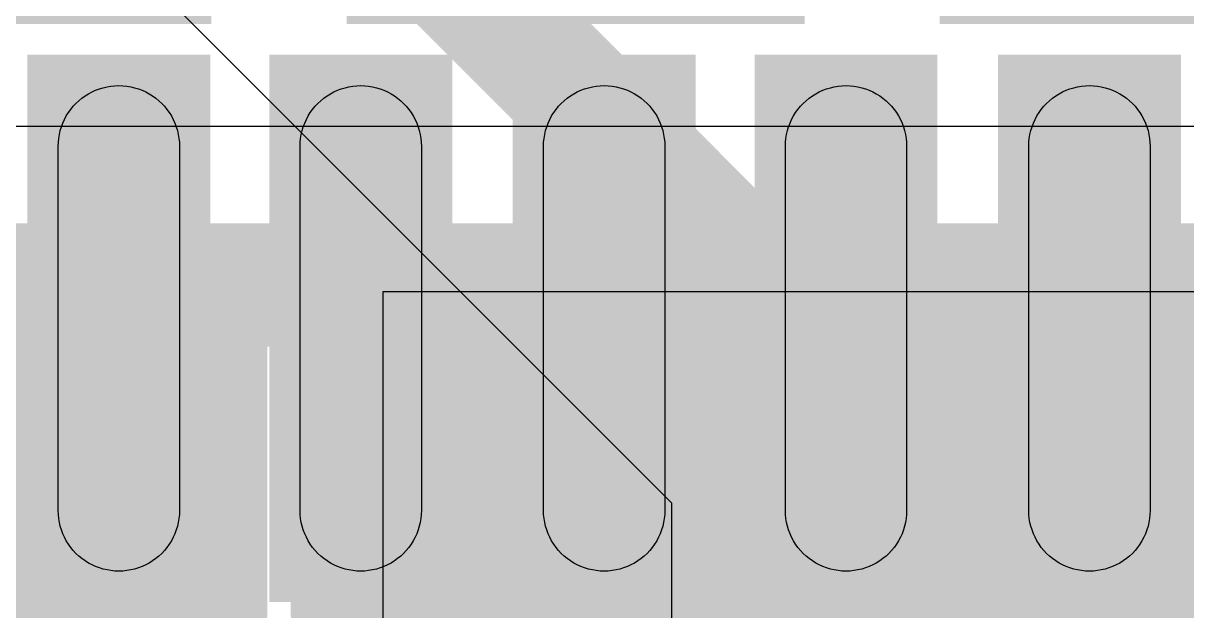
# Model space of a CAD drawing. Header units: inches. Extents: x 0 to 5271, y 0 to 5417.
# Drawn here: x 110.802 to 112.72, y 82.257 to 83.224 of the extents above; entities that cross this region are included whole.
import ezdxf

# ---------------------------------------------------------------- set-up
doc = ezdxf.new("R2010")
doc.units = ezdxf.units.IN
for name, color, linetype in [('Bottom Layer', 5, 'Continuous'), ('Bottom Paste', 16, 'Continuous'), ('Bottom Solder', 6, 'Continuous'), ('L2_GND1', 16, 'Continuous'), ('L6_SIG2', 130, 'Continuous'), ('Top Layer', 1, 'Continuous'), ('Top Overlay', 2, 'Continuous'), ('Top Paste', 8, 'Continuous'), ('Top Solder', 216, 'Continuous')]:
    doc.layers.add(name, color=color, linetype=linetype)

# ---------------------------------------------------------------- blocks, each defined once
blk = doc.blocks.new('C___0402_404')
at = {"layer": 'Top Layer'}
for points in [[(-0.6985, -0.3175), (-0.6985, 0.3175), (-0.2413, 0.3175), (-0.2413, -0.3175)], [(0.2413, -0.3175), (0.2413, 0.3175), (0.6985, 0.3175), (0.6985, -0.3175)]]:
    blk.add_hatch(color=1, dxfattribs=at).paths.add_polyline_path(points)
at = {"layer": 'Top Paste'}
for points in [[(-0.6985, -0.3175), (-0.6985, 0.3175), (-0.2413, 0.3175), (-0.2413, -0.3175)], [(0.2413, -0.3175), (0.2413, 0.3175), (0.6985, 0.3175), (0.6985, -0.3175)]]:
    blk.add_hatch(color=8, dxfattribs=at).paths.add_polyline_path(points)
at = {"layer": 'Top Solder'}
for points in [[(-0.7585, -0.3775), (-0.7585, 0.3775), (-0.1813, 0.3775), (-0.1813, -0.3775)], [(0.1813, -0.3775), (0.1813, 0.3775), (0.7585, 0.3775), (0.7585, -0.3775)]]:
    blk.add_hatch(color=216, dxfattribs=at).paths.add_polyline_path(points)
at = {"layer": 'Top Overlay'}
for points in [[(-0.2794, 0.4064, 0.127, 0.127, 0), (-0.7874, 0.4064, 0.127, 0.127, 0)], [(-0.7874, -0.4064, 0.127, 0.127, 0), (-0.7874, 0.4064, 0.127, 0.127, 0)], [(0.7874, 0.4064, 0.127, 0.127, 0), (0.2794, 0.4064, 0.127, 0.127, 0)], [(0.7874, -0.4064, 0.127, 0.127, 0), (0.7874, 0.4064, 0.127, 0.127, 0)], [(-0.2794, -0.4064, 0.127, 0.127, 0), (-0.7874, -0.4064, 0.127, 0.127, 0)], [(0.7874, -0.4064, 0.127, 0.127, 0), (0.2794, -0.4064, 0.127, 0.127, 0)]]:
    blk.add_lwpolyline(points, format="xyseb", dxfattribs=at)
for points in [[(-0.8192, 0.4064, 0.0635, 0.0635, 1), (-0.7557, 0.4064, 0.0635, 0.0635, 1)], [(-0.8192, 0.4064, 0.0635, 0.0635, 1), (-0.7557, 0.4064, 0.0635, 0.0635, 1)], [(-0.3112, 0.4064, 0.0635, 0.0635, 1), (-0.2477, 0.4064, 0.0635, 0.0635, 1)], [(0.2476, 0.4064, 0.0635, 0.0635, 1), (0.3111, 0.4064, 0.0635, 0.0635, 1)], [(0.7556, 0.4064, 0.0635, 0.0635, 1), (0.8191, 0.4064, 0.0635, 0.0635, 1)], [(0.7556, 0.4064, 0.0635, 0.0635, 1), (0.8191, 0.4064, 0.0635, 0.0635, 1)], [(-0.8192, -0.4064, 0.0635, 0.0635, 1), (-0.7557, -0.4064, 0.0635, 0.0635, 1)], [(-0.8192, -0.4064, 0.0635, 0.0635, 1), (-0.7557, -0.4064, 0.0635, 0.0635, 1)], [(-0.3112, -0.4064, 0.0635, 0.0635, 1), (-0.2477, -0.4064, 0.0635, 0.0635, 1)], [(0.2476, -0.4064, 0.0635, 0.0635, 1), (0.3111, -0.4064, 0.0635, 0.0635, 1)], [(0.7556, -0.4064, 0.0635, 0.0635, 1), (0.8191, -0.4064, 0.0635, 0.0635, 1)], [(0.7556, -0.4064, 0.0635, 0.0635, 1), (0.8191, -0.4064, 0.0635, 0.0635, 1)]]:
    blk.add_lwpolyline(points, format="xyseb", close=True, dxfattribs=at)
blk = doc.blocks.new('C___0402_405')
at = {"layer": 'Top Layer'}
for points in [[(-0.6985, -0.3175), (-0.6985, 0.3175), (-0.2413, 0.3175), (-0.2413, -0.3175)], [(0.2413, -0.3175), (0.2413, 0.3175), (0.6985, 0.3175), (0.6985, -0.3175)]]:
    blk.add_hatch(color=1, dxfattribs=at).paths.add_polyline_path(points)
at = {"layer": 'Top Paste'}
for points in [[(-0.6985, -0.3175), (-0.6985, 0.3175), (-0.2413, 0.3175), (-0.2413, -0.3175)], [(0.2413, -0.3175), (0.2413, 0.3175), (0.6985, 0.3175), (0.6985, -0.3175)]]:
    blk.add_hatch(color=8, dxfattribs=at).paths.add_polyline_path(points)
at = {"layer": 'Top Solder'}
for points in [[(-0.7585, -0.3775), (-0.7585, 0.3775), (-0.1813, 0.3775), (-0.1813, -0.3775)], [(0.1813, -0.3775), (0.1813, 0.3775), (0.7585, 0.3775), (0.7585, -0.3775)]]:
    blk.add_hatch(color=216, dxfattribs=at).paths.add_polyline_path(points)
at = {"layer": 'Top Overlay'}
for points in [[(-0.7874, -0.4064, 0.127, 0.127, 0), (-0.7874, 0.4064, 0.127, 0.127, 0)], [(-0.2794, 0.4064, 0.127, 0.127, 0), (-0.7874, 0.4064, 0.127, 0.127, 0)], [(0.7874, 0.4064, 0.127, 0.127, 0), (0.2794, 0.4064, 0.127, 0.127, 0)], [(0.7874, -0.4064, 0.127, 0.127, 0), (0.7874, 0.4064, 0.127, 0.127, 0)], [(-0.2794, -0.4064, 0.127, 0.127, 0), (-0.7874, -0.4064, 0.127, 0.127, 0)], [(0.7874, -0.4064, 0.127, 0.127, 0), (0.2794, -0.4064, 0.127, 0.127, 0)]]:
    blk.add_lwpolyline(points, format="xyseb", dxfattribs=at)
for points in [[(-0.8192, 0.4064, 0.0635, 0.0635, 1), (-0.7557, 0.4064, 0.0635, 0.0635, 1)], [(-0.8192, 0.4064, 0.0635, 0.0635, 1), (-0.7557, 0.4064, 0.0635, 0.0635, 1)], [(-0.3112, 0.4064, 0.0635, 0.0635, 1), (-0.2477, 0.4064, 0.0635, 0.0635, 1)], [(0.2476, 0.4064, 0.0635, 0.0635, 1), (0.3111, 0.4064, 0.0635, 0.0635, 1)], [(0.7556, 0.4064, 0.0635, 0.0635, 1), (0.8191, 0.4064, 0.0635, 0.0635, 1)], [(0.7556, 0.4064, 0.0635, 0.0635, 1), (0.8191, 0.4064, 0.0635, 0.0635, 1)], [(-0.8192, -0.4064, 0.0635, 0.0635, 1), (-0.7557, -0.4064, 0.0635, 0.0635, 1)], [(-0.8192, -0.4064, 0.0635, 0.0635, 1), (-0.7557, -0.4064, 0.0635, 0.0635, 1)], [(-0.3112, -0.4064, 0.0635, 0.0635, 1), (-0.2477, -0.4064, 0.0635, 0.0635, 1)], [(0.2476, -0.4064, 0.0635, 0.0635, 1), (0.3111, -0.4064, 0.0635, 0.0635, 1)], [(0.7556, -0.4064, 0.0635, 0.0635, 1), (0.8191, -0.4064, 0.0635, 0.0635, 1)], [(0.7556, -0.4064, 0.0635, 0.0635, 1), (0.8191, -0.4064, 0.0635, 0.0635, 1)]]:
    blk.add_lwpolyline(points, format="xyseb", close=True, dxfattribs=at)
blk = doc.blocks.new('WQFN_40_EP_5X5__B_417')
at = {"layer": 'Bottom Layer'}
for points in [[(2.0994, 0.9008), (2.0994, 1.1008), (2.8994, 1.1008), (2.8994, 0.9008)], [(2.0994, 0.4994), (2.0994, 0.6994), (2.8994, 0.6994), (2.8994, 0.4994)], [(2.0994, 0.1007), (2.0994, 0.3007), (2.8994, 0.3007), (2.8994, 0.1007)], [(2.0994, -0.3007), (2.0994, -0.1007), (2.8994, -0.1007), (2.8994, -0.3007)], [(2.0994, -0.6994), (2.0994, -0.4994), (2.8994, -0.4994), (2.8994, -0.6994)]]:
    blk.add_hatch(color=5, dxfattribs=at).paths.add_polyline_path(points)
at = {"layer": 'Bottom Solder'}
for points in [[(2.0486, 0.85), (2.0486, 1.1516), (2.9502, 1.1516), (2.9502, 0.85)], [(2.0486, 0.4486), (2.0486, 0.7502), (2.9502, 0.7502), (2.9502, 0.4486)], [(2.0486, 0.0499), (2.0486, 0.3515), (2.9502, 0.3515), (2.9502, 0.0499)], [(2.0486, -0.3515), (2.0486, -0.0499), (2.9502, -0.0499), (2.9502, -0.3515)], [(2.0486, -0.7502), (2.0486, -0.4486), (2.9502, -0.4486), (2.9502, -0.7502)]]:
    blk.add_hatch(color=6, dxfattribs=at).paths.add_polyline_path(points)
at = {"layer": 'Bottom Paste'}
for p, q in [((2.1611, 1.0931), (2.1672, 1.0955)), ((2.1672, 1.0955), (2.1735, 1.0974)), ((2.1735, 1.0974), (2.1799, 1.0988)), ((2.1799, 1.0988), (2.1863, 1.0999)), ((2.1863, 1.0999), (2.1928, 1.1006)), ((2.1928, 1.1006), (2.1994, 1.1008)), ((2.1994, 1.1008), (2.7994, 1.1008)), ((2.7994, 1.1008), (2.8059, 1.1006)), ((2.8059, 1.1006), (2.8124, 1.0999)), ((2.8124, 1.0999), (2.8189, 1.0988)), ((2.8189, 1.0988), (2.8252, 1.0974)), ((2.8252, 1.0974), (2.8315, 1.0955)), ((2.8315, 1.0955), (2.8376, 1.0931)), ((2.1286, 1.0715), (2.1334, 1.0759)), ((2.1334, 1.0759), (2.1385, 1.0801)), ((2.1385, 1.0801), (2.1438, 1.0839)), ((2.1438, 1.0839), (2.1494, 1.0874)), ((2.1494, 1.0874), (2.1551, 1.0904)), ((2.1551, 1.0904), (2.1611, 1.0931)), ((2.8376, 1.0931), (2.8436, 1.0904)), ((2.8436, 1.0904), (2.8494, 1.0874)), ((2.8494, 1.0874), (2.8549, 1.0839)), ((2.8549, 1.0839), (2.8602, 1.0801)), ((2.8602, 1.0801), (2.8653, 1.0759)), ((2.8653, 1.0759), (2.8701, 1.0715)), ((2.1127, 1.0507), (2.1162, 1.0563)), ((2.1162, 1.0563), (2.12, 1.0616)), ((2.12, 1.0616), (2.1242, 1.0667)), ((2.1242, 1.0667), (2.1286, 1.0715)), ((2.8701, 1.0715), (2.8745, 1.0667)), ((2.8745, 1.0667), (2.8787, 1.0616)), ((2.8787, 1.0616), (2.8825, 1.0563)), ((2.8825, 1.0563), (2.886, 1.0507)), ((2.1047, 1.0329), (2.107, 1.039)), ((2.107, 1.039), (2.1097, 1.045)), ((2.1097, 1.045), (2.1127, 1.0507)), ((2.886, 1.0507), (2.889, 1.045)), ((2.889, 1.045), (2.8917, 1.039)), ((2.8917, 1.039), (2.8941, 1.0329)), ((2.1002, 1.0138), (2.1013, 1.0203)), ((2.1013, 1.0203), (2.1028, 1.0266)), ((2.1028, 1.0266), (2.1047, 1.0329)), ((2.8941, 1.0329), (2.896, 1.0266)), ((2.896, 1.0266), (2.8974, 1.0203)), ((2.8974, 1.0203), (2.8985, 1.0138)), ((2.0994, 1.0008), (2.0996, 1.0073)), ((2.0996, 0.9942), (2.0994, 1.0008)), ((2.0996, 1.0073), (2.1002, 1.0138)), ((2.8985, 1.0138), (2.8985, 1.0138)), ((2.8985, 1.0138), (2.8992, 1.0073)), ((2.8992, 1.0073), (2.8994, 1.0008)), ((2.8994, 1.0008), (2.8992, 0.9942)), ((2.1002, 0.9877), (2.0996, 0.9942)), ((2.1013, 0.9813), (2.1002, 0.9877)), ((2.1028, 0.9749), (2.1013, 0.9813)), ((2.8974, 0.9813), (2.896, 0.9749)), ((2.8985, 0.9877), (2.8974, 0.9813)), ((2.8992, 0.9942), (2.8985, 0.9877)), ((2.1047, 0.9686), (2.1028, 0.9749)), ((2.107, 0.9625), (2.1047, 0.9686)), ((2.1097, 0.9565), (2.107, 0.9625)), ((2.8917, 0.9625), (2.889, 0.9565)), ((2.8941, 0.9686), (2.8917, 0.9625)), ((2.896, 0.9749), (2.8941, 0.9686)), ((2.1127, 0.9508), (2.1097, 0.9565)), ((2.1162, 0.9452), (2.1127, 0.9508)), ((2.12, 0.9399), (2.1162, 0.9452)), ((2.8825, 0.9452), (2.8787, 0.9399)), ((2.886, 0.9507), (2.8825, 0.9452)), ((2.889, 0.9565), (2.886, 0.9507)), ((2.1242, 0.9348), (2.12, 0.9399)), ((2.1286, 0.93), (2.1242, 0.9348)), ((2.1334, 0.9256), (2.1286, 0.93)), ((2.1385, 0.9214), (2.1334, 0.9256)), ((2.1438, 0.9176), (2.1385, 0.9214)), ((2.8602, 0.9214), (2.8549, 0.9176)), ((2.8653, 0.9256), (2.8602, 0.9214)), ((2.8701, 0.93), (2.8653, 0.9256)), ((2.8745, 0.9348), (2.8701, 0.93)), ((2.8787, 0.9399), (2.8745, 0.9348)), ((2.1493, 0.9141), (2.1438, 0.9176)), ((2.1551, 0.9111), (2.1493, 0.9141)), ((2.1611, 0.9084), (2.1551, 0.9111)), ((2.1672, 0.9061), (2.1611, 0.9084)), ((2.1735, 0.9042), (2.1672, 0.9061)), ((2.1799, 0.9027), (2.1735, 0.9042)), ((2.1863, 0.9016), (2.1799, 0.9027)), ((2.1928, 0.901), (2.1863, 0.9016)), ((2.8124, 0.9016), (2.8059, 0.901)), ((2.8189, 0.9027), (2.8124, 0.9016)), ((2.8252, 0.9042), (2.8189, 0.9027)), ((2.8315, 0.9061), (2.8252, 0.9042)), ((2.8376, 0.9084), (2.8315, 0.9061)), ((2.8436, 0.9111), (2.8376, 0.9084)), ((2.8493, 0.9141), (2.8436, 0.9111)), ((2.8549, 0.9176), (2.8493, 0.9141)), ((2.1994, 0.9008), (2.1928, 0.901)), ((2.7994, 0.9008), (2.1994, 0.9008)), ((2.8059, 0.901), (2.7994, 0.9008)), ((2.1551, 0.6891), (2.1611, 0.6918)), ((2.1611, 0.6918), (2.1672, 0.6941)), ((2.1672, 0.6941), (2.1735, 0.696)), ((2.1735, 0.696), (2.1799, 0.6975)), ((2.1799, 0.6975), (2.1863, 0.6986)), ((2.1863, 0.6986), (2.1928, 0.6992)), ((2.1928, 0.6992), (2.1994, 0.6994)), ((2.1994, 0.6994), (2.7994, 0.6994)), ((2.7994, 0.6994), (2.8059, 0.6992)), ((2.8059, 0.6992), (2.8124, 0.6986)), ((2.8124, 0.6986), (2.8189, 0.6975)), ((2.8189, 0.6975), (2.8252, 0.696)), ((2.8252, 0.696), (2.8315, 0.6941)), ((2.8315, 0.6941), (2.8376, 0.6918)), ((2.8376, 0.6918), (2.8436, 0.6891)), ((2.1286, 0.6702), (2.1334, 0.6746)), ((2.1334, 0.6746), (2.1385, 0.6788)), ((2.1385, 0.6788), (2.1438, 0.6826)), ((2.1438, 0.6826), (2.1494, 0.6861)), ((2.1494, 0.6861), (2.1551, 0.6891)), ((2.8436, 0.6891), (2.8494, 0.6861)), ((2.8494, 0.6861), (2.8549, 0.6826)), ((2.8549, 0.6826), (2.8602, 0.6788)), ((2.8602, 0.6788), (2.8653, 0.6746)), ((2.8653, 0.6746), (2.8701, 0.6702)), ((2.1127, 0.6494), (2.1162, 0.655)), ((2.1162, 0.655), (2.12, 0.6603)), ((2.12, 0.6603), (2.1242, 0.6654)), ((2.1242, 0.6654), (2.1286, 0.6702)), ((2.8701, 0.6702), (2.8745, 0.6654)), ((2.8745, 0.6654), (2.8787, 0.6603)), ((2.8787, 0.6603), (2.8825, 0.655)), ((2.8825, 0.655), (2.886, 0.6494)), ((2.1047, 0.6316), (2.107, 0.6377)), ((2.107, 0.6377), (2.1097, 0.6437)), ((2.1097, 0.6437), (2.1127, 0.6494)), ((2.886, 0.6494), (2.889, 0.6437)), ((2.889, 0.6437), (2.8917, 0.6377)), ((2.8917, 0.6377), (2.8941, 0.6316)), ((2.1002, 0.6125), (2.1013, 0.6189)), ((2.1013, 0.6189), (2.1028, 0.6253)), ((2.1028, 0.6253), (2.1047, 0.6316)), ((2.8941, 0.6316), (2.896, 0.6253)), ((2.896, 0.6253), (2.8974, 0.6189)), ((2.8974, 0.6189), (2.8985, 0.6125)), ((2.0994, 0.5994), (2.0996, 0.606)), ((2.0996, 0.5929), (2.0994, 0.5994)), ((2.0996, 0.606), (2.1002, 0.6125)), ((2.8985, 0.6125), (2.8985, 0.6125)), ((2.8985, 0.6125), (2.8992, 0.606)), ((2.8992, 0.606), (2.8994, 0.5994)), ((2.8994, 0.5994), (2.8992, 0.5929)), ((2.1002, 0.5864), (2.0996, 0.5929)), ((2.1013, 0.5799), (2.1002, 0.5864)), ((2.1028, 0.5736), (2.1013, 0.5799)), ((2.8974, 0.5799), (2.896, 0.5736)), ((2.8985, 0.5864), (2.8974, 0.5799)), ((2.8992, 0.5929), (2.8985, 0.5864)), ((2.1047, 0.5673), (2.1028, 0.5736)), ((2.107, 0.5612), (2.1047, 0.5673)), ((2.1097, 0.5552), (2.107, 0.5612)), ((2.8917, 0.5612), (2.889, 0.5552)), ((2.8941, 0.5673), (2.8917, 0.5612)), ((2.896, 0.5736), (2.8941, 0.5673)), ((2.1127, 0.5495), (2.1097, 0.5552)), ((2.1162, 0.5439), (2.1127, 0.5495)), ((2.12, 0.5386), (2.1162, 0.5439)), ((2.1242, 0.5335), (2.12, 0.5386)), ((2.8787, 0.5386), (2.8745, 0.5335)), ((2.8825, 0.5439), (2.8787, 0.5386)), ((2.886, 0.5494), (2.8825, 0.5439)), ((2.889, 0.5552), (2.886, 0.5494)), ((2.1286, 0.5287), (2.1242, 0.5335)), ((2.1334, 0.5243), (2.1286, 0.5287)), ((2.1385, 0.5201), (2.1334, 0.5243)), ((2.1438, 0.5163), (2.1385, 0.5201)), ((2.8602, 0.5201), (2.8549, 0.5163)), ((2.8653, 0.5243), (2.8602, 0.5201)), ((2.8701, 0.5287), (2.8653, 0.5243)), ((2.8745, 0.5335), (2.8701, 0.5287)), ((2.1493, 0.5128), (2.1438, 0.5163)), ((2.1551, 0.5098), (2.1493, 0.5128)), ((2.1611, 0.5071), (2.1551, 0.5098)), ((2.1672, 0.5047), (2.1611, 0.5071)), ((2.1735, 0.5028), (2.1672, 0.5047)), ((2.1799, 0.5014), (2.1735, 0.5028)), ((2.1863, 0.5003), (2.1799, 0.5014)), ((2.1928, 0.4996), (2.1863, 0.5003)), ((2.1994, 0.4994), (2.1928, 0.4996)), ((2.7994, 0.4994), (2.1994, 0.4994)), ((2.8059, 0.4996), (2.7994, 0.4994)), ((2.8124, 0.5003), (2.8059, 0.4996)), ((2.8189, 0.5014), (2.8124, 0.5003)), ((2.8252, 0.5028), (2.8189, 0.5014)), ((2.8315, 0.5047), (2.8252, 0.5028)), ((2.8376, 0.5071), (2.8315, 0.5047)), ((2.8436, 0.5098), (2.8376, 0.5071)), ((2.8493, 0.5128), (2.8436, 0.5098)), ((2.8549, 0.5163), (2.8493, 0.5128)), ((2.1494, 0.2873), (2.1551, 0.2903)), ((2.1551, 0.2903), (2.1611, 0.293)), ((2.1611, 0.293), (2.1672, 0.2954)), ((2.1672, 0.2954), (2.1735, 0.2973)), ((2.1735, 0.2973), (2.1799, 0.2987)), ((2.1799, 0.2987), (2.1863, 0.2998)), ((2.1863, 0.2998), (2.1928, 0.3005)), ((2.1928, 0.3005), (2.1994, 0.3007)), ((2.1994, 0.3007), (2.7994, 0.3007)), ((2.7994, 0.3007), (2.8059, 0.3005)), ((2.8059, 0.3005), (2.8124, 0.2998)), ((2.8124, 0.2998), (2.8189, 0.2987)), ((2.8189, 0.2987), (2.8252, 0.2973)), ((2.8252, 0.2973), (2.8315, 0.2954)), ((2.8315, 0.2954), (2.8376, 0.293)), ((2.8376, 0.293), (2.8436, 0.2903)), ((2.8436, 0.2903), (2.8494, 0.2873)), ((2.1242, 0.2666), (2.1286, 0.2714)), ((2.1286, 0.2714), (2.1334, 0.2758)), ((2.1334, 0.2758), (2.1385, 0.28)), ((2.1385, 0.28), (2.1438, 0.2838)), ((2.1438, 0.2838), (2.1494, 0.2873)), ((2.8494, 0.2873), (2.8549, 0.2838)), ((2.8549, 0.2838), (2.8602, 0.28)), ((2.8602, 0.28), (2.8653, 0.2758)), ((2.8653, 0.2758), (2.8701, 0.2714)), ((2.8701, 0.2714), (2.8745, 0.2666)), ((2.1097, 0.2449), (2.1127, 0.2506)), ((2.1127, 0.2506), (2.1162, 0.2562)), ((2.1162, 0.2562), (2.12, 0.2615)), ((2.12, 0.2615), (2.1242, 0.2666)), ((2.8745, 0.2666), (2.8787, 0.2615)), ((2.8787, 0.2615), (2.8825, 0.2562)), ((2.8825, 0.2562), (2.886, 0.2506)), ((2.886, 0.2506), (2.889, 0.2449)), ((2.1028, 0.2265), (2.1047, 0.2328)), ((2.1047, 0.2328), (2.107, 0.2389)), ((2.107, 0.2389), (2.1097, 0.2449)), ((2.889, 0.2449), (2.8917, 0.2389)), ((2.8917, 0.2389), (2.8941, 0.2328)), ((2.8941, 0.2328), (2.896, 0.2265)), ((2.0996, 0.2072), (2.1002, 0.2137)), ((2.1002, 0.2137), (2.1013, 0.2202)), ((2.1013, 0.2202), (2.1028, 0.2265)), ((2.896, 0.2265), (2.8974, 0.2202)), ((2.8974, 0.2202), (2.8985, 0.2137)), ((2.8985, 0.2137), (2.8985, 0.2137)), ((2.8985, 0.2137), (2.8992, 0.2072)), ((2.0994, 0.2007), (2.0996, 0.2072)), ((2.0996, 0.1941), (2.0994, 0.2007)), ((2.1002, 0.1876), (2.0996, 0.1941)), ((2.8992, 0.1941), (2.8985, 0.1876)), ((2.8992, 0.2072), (2.8994, 0.2007)), ((2.8994, 0.2007), (2.8992, 0.1941)), ((2.1013, 0.1812), (2.1002, 0.1876)), ((2.1028, 0.1748), (2.1013, 0.1812)), ((2.1047, 0.1685), (2.1028, 0.1748)), ((2.896, 0.1748), (2.8941, 0.1685)), ((2.8974, 0.1812), (2.896, 0.1748)), ((2.8985, 0.1876), (2.8974, 0.1812)), ((2.107, 0.1624), (2.1047, 0.1685)), ((2.1097, 0.1564), (2.107, 0.1624)), ((2.1127, 0.1507), (2.1097, 0.1564)), ((2.889, 0.1564), (2.886, 0.1506)), ((2.8917, 0.1624), (2.889, 0.1564)), ((2.8941, 0.1685), (2.8917, 0.1624)), ((2.1162, 0.1451), (2.1127, 0.1507)), ((2.12, 0.1398), (2.1162, 0.1451)), ((2.1242, 0.1347), (2.12, 0.1398)), ((2.1286, 0.1299), (2.1242, 0.1347)), ((2.8745, 0.1347), (2.8701, 0.1299)), ((2.8787, 0.1398), (2.8745, 0.1347)), ((2.8825, 0.1451), (2.8787, 0.1398)), ((2.886, 0.1506), (2.8825, 0.1451)), ((2.1334, 0.1255), (2.1286, 0.1299)), ((2.1385, 0.1213), (2.1334, 0.1255)), ((2.1438, 0.1175), (2.1385, 0.1213)), ((2.1493, 0.114), (2.1438, 0.1175)), ((2.8549, 0.1175), (2.8493, 0.114)), ((2.8602, 0.1213), (2.8549, 0.1175)), ((2.8653, 0.1255), (2.8602, 0.1213)), ((2.8701, 0.1299), (2.8653, 0.1255)), ((2.1551, 0.111), (2.1493, 0.114)), ((2.1611, 0.1083), (2.1551, 0.111)), ((2.1672, 0.106), (2.1611, 0.1083)), ((2.1735, 0.1041), (2.1672, 0.106)), ((2.1799, 0.1026), (2.1735, 0.1041)), ((2.1863, 0.1015), (2.1799, 0.1026)), ((2.1928, 0.1009), (2.1863, 0.1015)), ((2.1994, 0.1007), (2.1928, 0.1009)), ((2.7994, 0.1007), (2.1994, 0.1007)), ((2.8059, 0.1009), (2.7994, 0.1007)), ((2.8124, 0.1015), (2.8059, 0.1009)), ((2.8189, 0.1026), (2.8124, 0.1015)), ((2.8252, 0.1041), (2.8189, 0.1026)), ((2.8315, 0.106), (2.8252, 0.1041)), ((2.8376, 0.1083), (2.8315, 0.106)), ((2.8436, 0.111), (2.8376, 0.1083)), ((2.8493, 0.114), (2.8436, 0.111)), ((2.1438, -0.1175), (2.1494, -0.114)), ((2.1494, -0.114), (2.1551, -0.111)), ((2.1551, -0.111), (2.1611, -0.1083)), ((2.1611, -0.1083), (2.1672, -0.106)), ((2.1672, -0.106), (2.1735, -0.1041)), ((2.1735, -0.1041), (2.1799, -0.1026)), ((2.1799, -0.1026), (2.1863, -0.1015)), ((2.1863, -0.1015), (2.1928, -0.1009)), ((2.1928, -0.1009), (2.1994, -0.1007)), ((2.1994, -0.1007), (2.7994, -0.1007)), ((2.7994, -0.1007), (2.8059, -0.1009)), ((2.8059, -0.1009), (2.8124, -0.1015)), ((2.8124, -0.1015), (2.8189, -0.1026)), ((2.8189, -0.1026), (2.8252, -0.1041)), ((2.8252, -0.1041), (2.8315, -0.106)), ((2.8315, -0.106), (2.8376, -0.1083)), ((2.8376, -0.1083), (2.8436, -0.111)), ((2.8436, -0.111), (2.8494, -0.114)), ((2.8494, -0.114), (2.8549, -0.1175)), ((2.1242, -0.1347), (2.1286, -0.1299)), ((2.1286, -0.1299), (2.1334, -0.1255)), ((2.1334, -0.1255), (2.1385, -0.1213)), ((2.1385, -0.1213), (2.1438, -0.1175)), ((2.8549, -0.1175), (2.8602, -0.1213)), ((2.8602, -0.1213), (2.8653, -0.1255)), ((2.8653, -0.1255), (2.8701, -0.1299)), ((2.8701, -0.1299), (2.8745, -0.1347)), ((2.1097, -0.1564), (2.1127, -0.1507)), ((2.1127, -0.1507), (2.1162, -0.1451)), ((2.1162, -0.1451), (2.12, -0.1398)), ((2.12, -0.1398), (2.1242, -0.1347)), ((2.8745, -0.1347), (2.8787, -0.1398)), ((2.8787, -0.1398), (2.8825, -0.1451)), ((2.8825, -0.1451), (2.886, -0.1507)), ((2.886, -0.1507), (2.889, -0.1564)), ((2.1028, -0.1748), (2.1047, -0.1685)), ((2.1047, -0.1685), (2.107, -0.1624)), ((2.107, -0.1624), (2.1097, -0.1564)), ((2.889, -0.1564), (2.8917, -0.1624)), ((2.8917, -0.1624), (2.8941, -0.1685)), ((2.8941, -0.1685), (2.896, -0.1748)), ((2.0996, -0.1941), (2.1002, -0.1876)), ((2.1002, -0.1876), (2.1013, -0.1812)), ((2.1013, -0.1812), (2.1028, -0.1748)), ((2.896, -0.1748), (2.8974, -0.1812)), ((2.8974, -0.1812), (2.8985, -0.1876)), ((2.8985, -0.1876), (2.8985, -0.1876)), ((2.8985, -0.1876), (2.8992, -0.1941)), ((2.0994, -0.2007), (2.0996, -0.1941)), ((2.0996, -0.2072), (2.0994, -0.2007)), ((2.1002, -0.2137), (2.0996, -0.2072)), ((2.8992, -0.2072), (2.8985, -0.2137)), ((2.8992, -0.1941), (2.8994, -0.2007)), ((2.8994, -0.2007), (2.8992, -0.2072)), ((2.1013, -0.2202), (2.1002, -0.2137)), ((2.1028, -0.2265), (2.1013, -0.2202)), ((2.1047, -0.2328), (2.1028, -0.2265)), ((2.896, -0.2265), (2.8941, -0.2328)), ((2.8974, -0.2202), (2.896, -0.2265)), ((2.8985, -0.2137), (2.8974, -0.2202)), ((2.107, -0.2389), (2.1047, -0.2328)), ((2.1097, -0.2449), (2.107, -0.2389)), ((2.1127, -0.2506), (2.1097, -0.2449)), ((2.889, -0.2449), (2.886, -0.2507)), ((2.8917, -0.2389), (2.889, -0.2449)), ((2.8941, -0.2328), (2.8917, -0.2389)), ((2.1162, -0.2562), (2.1127, -0.2506)), ((2.12, -0.2615), (2.1162, -0.2562)), ((2.1242, -0.2666), (2.12, -0.2615)), ((2.1286, -0.2714), (2.1242, -0.2666)), ((2.8745, -0.2666), (2.8701, -0.2714)), ((2.8787, -0.2615), (2.8745, -0.2666)), ((2.8825, -0.2562), (2.8787, -0.2615)), ((2.886, -0.2507), (2.8825, -0.2562)), ((2.1334, -0.2758), (2.1286, -0.2714)), ((2.1385, -0.28), (2.1334, -0.2758)), ((2.1438, -0.2838), (2.1385, -0.28)), ((2.1493, -0.2873), (2.1438, -0.2838)), ((2.1551, -0.2903), (2.1493, -0.2873)), ((2.8493, -0.2873), (2.8436, -0.2903)), ((2.8549, -0.2838), (2.8493, -0.2873)), ((2.8602, -0.28), (2.8549, -0.2838)), ((2.8653, -0.2758), (2.8602, -0.28)), ((2.8701, -0.2714), (2.8653, -0.2758)), ((2.1611, -0.293), (2.1551, -0.2903)), ((2.1672, -0.2954), (2.1611, -0.293)), ((2.1735, -0.2973), (2.1672, -0.2954)), ((2.1799, -0.2987), (2.1735, -0.2973)), ((2.1863, -0.2998), (2.1799, -0.2987)), ((2.1928, -0.3005), (2.1863, -0.2998)), ((2.1994, -0.3007), (2.1928, -0.3005)), ((2.7994, -0.3007), (2.1994, -0.3007)), ((2.8059, -0.3005), (2.7994, -0.3007)), ((2.8124, -0.2998), (2.8059, -0.3005)), ((2.8189, -0.2987), (2.8124, -0.2998)), ((2.8252, -0.2973), (2.8189, -0.2987)), ((2.8315, -0.2954), (2.8252, -0.2973)), ((2.8376, -0.293), (2.8315, -0.2954)), ((2.8436, -0.2903), (2.8376, -0.293)), ((2.1385, -0.5201), (2.1438, -0.5163)), ((2.1438, -0.5163), (2.1494, -0.5128)), ((2.1494, -0.5128), (2.1551, -0.5098)), ((2.1551, -0.5098), (2.1611, -0.5071)), ((2.1611, -0.5071), (2.1672, -0.5047)), ((2.1672, -0.5047), (2.1735, -0.5028)), ((2.1735, -0.5028), (2.1799, -0.5014)), ((2.1799, -0.5014), (2.1863, -0.5003)), ((2.1863, -0.5003), (2.1928, -0.4996)), ((2.1928, -0.4996), (2.1994, -0.4994)), ((2.1994, -0.4994), (2.7994, -0.4994)), ((2.7994, -0.4994), (2.8059, -0.4996)), ((2.8059, -0.4996), (2.8124, -0.5003)), ((2.8124, -0.5003), (2.8189, -0.5014)), ((2.8189, -0.5014), (2.8252, -0.5028)), ((2.8252, -0.5028), (2.8315, -0.5047)), ((2.8315, -0.5047), (2.8376, -0.5071)), ((2.8376, -0.5071), (2.8436, -0.5098)), ((2.8436, -0.5098), (2.8494, -0.5128)), ((2.8494, -0.5128), (2.8549, -0.5163)), ((2.8549, -0.5163), (2.8602, -0.5201)), ((2.12, -0.5386), (2.1242, -0.5335)), ((2.1242, -0.5335), (2.1286, -0.5287)), ((2.1286, -0.5287), (2.1334, -0.5243)), ((2.1334, -0.5243), (2.1385, -0.5201)), ((2.8602, -0.5201), (2.8653, -0.5243)), ((2.8653, -0.5243), (2.8701, -0.5287)), ((2.8701, -0.5287), (2.8745, -0.5335)), ((2.8745, -0.5335), (2.8787, -0.5386)), ((2.107, -0.5612), (2.1097, -0.5552)), ((2.1097, -0.5552), (2.1127, -0.5495)), ((2.1127, -0.5495), (2.1162, -0.5439)), ((2.1162, -0.5439), (2.12, -0.5386)), ((2.8787, -0.5386), (2.8825, -0.5439)), ((2.8825, -0.5439), (2.886, -0.5495)), ((2.886, -0.5495), (2.889, -0.5552)), ((2.889, -0.5552), (2.8917, -0.5612)), ((2.1013, -0.5799), (2.1028, -0.5736)), ((2.1028, -0.5736), (2.1047, -0.5673)), ((2.1047, -0.5673), (2.107, -0.5612)), ((2.8917, -0.5612), (2.8941, -0.5673)), ((2.8941, -0.5673), (2.896, -0.5736)), ((2.896, -0.5736), (2.8974, -0.5799)), ((2.0994, -0.5994), (2.0996, -0.5929)), ((2.0996, -0.5929), (2.1002, -0.5864)), ((2.1002, -0.5864), (2.1013, -0.5799)), ((2.8974, -0.5799), (2.8985, -0.5864)), ((2.8985, -0.5864), (2.8985, -0.5864)), ((2.8985, -0.5864), (2.8992, -0.5929)), ((2.8992, -0.5929), (2.8994, -0.5994)), ((2.0996, -0.606), (2.0994, -0.5994)), ((2.1002, -0.6125), (2.0996, -0.606)), ((2.1013, -0.6189), (2.1002, -0.6125)), ((2.8985, -0.6125), (2.8974, -0.6189)), ((2.8992, -0.606), (2.8985, -0.6125)), ((2.8994, -0.5994), (2.8992, -0.606)), ((2.1028, -0.6253), (2.1013, -0.6189)), ((2.1047, -0.6316), (2.1028, -0.6253)), ((2.107, -0.6377), (2.1047, -0.6316)), ((2.8941, -0.6316), (2.8917, -0.6377)), ((2.896, -0.6253), (2.8941, -0.6316)), ((2.8974, -0.6189), (2.896, -0.6253)), ((2.1097, -0.6437), (2.107, -0.6377)), ((2.1127, -0.6494), (2.1097, -0.6437)), ((2.1162, -0.655), (2.1127, -0.6494)), ((2.886, -0.6495), (2.8825, -0.655)), ((2.889, -0.6437), (2.886, -0.6495)), ((2.8917, -0.6377), (2.889, -0.6437)), ((2.12, -0.6603), (2.1162, -0.655)), ((2.1242, -0.6654), (2.12, -0.6603)), ((2.1286, -0.6702), (2.1242, -0.6654)), ((2.1334, -0.6746), (2.1286, -0.6702)), ((2.8701, -0.6702), (2.8653, -0.6746)), ((2.8745, -0.6654), (2.8701, -0.6702)), ((2.8787, -0.6603), (2.8745, -0.6654)), ((2.8825, -0.655), (2.8787, -0.6603)), ((2.1385, -0.6788), (2.1334, -0.6746)), ((2.1438, -0.6826), (2.1385, -0.6788)), ((2.1493, -0.6861), (2.1438, -0.6826)), ((2.1551, -0.6891), (2.1493, -0.6861)), ((2.1611, -0.6918), (2.1551, -0.6891)), ((2.8436, -0.6891), (2.8376, -0.6918)), ((2.8493, -0.6861), (2.8436, -0.6891)), ((2.8549, -0.6826), (2.8493, -0.6861)), ((2.8602, -0.6788), (2.8549, -0.6826)), ((2.8653, -0.6746), (2.8602, -0.6788)), ((2.1672, -0.6941), (2.1611, -0.6918)), ((2.1735, -0.696), (2.1672, -0.6941)), ((2.1799, -0.6975), (2.1735, -0.696)), ((2.1863, -0.6986), (2.1799, -0.6975)), ((2.1928, -0.6992), (2.1863, -0.6986)), ((2.1994, -0.6994), (2.1928, -0.6992)), ((2.7994, -0.6994), (2.1994, -0.6994)), ((2.8059, -0.6992), (2.7994, -0.6994)), ((2.8124, -0.6986), (2.8059, -0.6992)), ((2.8189, -0.6975), (2.8124, -0.6986)), ((2.8252, -0.696), (2.8189, -0.6975)), ((2.8315, -0.6941), (2.8252, -0.696)), ((2.8376, -0.6918), (2.8315, -0.6941))]:
    blk.add_line(p, q, dxfattribs=at)
blk = doc.blocks.new('CAP_0402_599')
at = {"layer": 'Top Layer'}
for points in [[(-0.6986, -0.3175), (-0.6986, 0.3175), (-0.2414, 0.3175), (-0.2414, -0.3175)], [(0.2412, -0.3175), (0.2412, 0.3175), (0.6984, 0.3175), (0.6984, -0.3175)]]:
    blk.add_hatch(color=1, dxfattribs=at).paths.add_polyline_path(points)
at = {"layer": 'Top Paste'}
for points in [[(-0.6986, -0.3175), (-0.6986, 0.3175), (-0.2414, 0.3175), (-0.2414, -0.3175)], [(0.2412, -0.3175), (0.2412, 0.3175), (0.6984, 0.3175), (0.6984, -0.3175)]]:
    blk.add_hatch(color=8, dxfattribs=at).paths.add_polyline_path(points)
at = {"layer": 'Top Solder'}
for points in [[(-0.7586, -0.3775), (-0.7586, 0.3775), (-0.1814, 0.3775), (-0.1814, -0.3775)], [(0.1812, -0.3775), (0.1812, 0.3775), (0.7584, 0.3775), (0.7584, -0.3775)]]:
    blk.add_hatch(color=216, dxfattribs=at).paths.add_polyline_path(points)
at = {"layer": 'Top Overlay'}
for points in [[(-0.7875, -0.4064, 0.127, 0.127, 0), (-0.7875, 0.4064, 0.127, 0.127, 0)], [(-0.2795, 0.4064, 0.127, 0.127, 0), (-0.7875, 0.4064, 0.127, 0.127, 0)], [(0.7873, 0.4064, 0.127, 0.127, 0), (0.2793, 0.4064, 0.127, 0.127, 0)], [(0.7873, -0.4064, 0.127, 0.127, 0), (0.7873, 0.4064, 0.127, 0.127, 0)], [(-0.2795, -0.4064, 0.127, 0.127, 0), (-0.7875, -0.4064, 0.127, 0.127, 0)], [(0.7873, -0.4064, 0.127, 0.127, 0), (0.2793, -0.4064, 0.127, 0.127, 0)]]:
    blk.add_lwpolyline(points, format="xyseb", dxfattribs=at)
for points in [[(-0.8192, 0.4064, 0.0635, 0.0635, 1), (-0.7557, 0.4064, 0.0635, 0.0635, 1)], [(-0.8192, 0.4064, 0.0635, 0.0635, 1), (-0.7557, 0.4064, 0.0635, 0.0635, 1)], [(-0.3112, 0.4064, 0.0635, 0.0635, 1), (-0.2477, 0.4064, 0.0635, 0.0635, 1)], [(0.2476, 0.4064, 0.0635, 0.0635, 1), (0.3111, 0.4064, 0.0635, 0.0635, 1)], [(0.7556, 0.4064, 0.0635, 0.0635, 1), (0.8191, 0.4064, 0.0635, 0.0635, 1)], [(0.7556, 0.4064, 0.0635, 0.0635, 1), (0.8191, 0.4064, 0.0635, 0.0635, 1)], [(-0.8192, -0.4064, 0.0635, 0.0635, 1), (-0.7557, -0.4064, 0.0635, 0.0635, 1)], [(-0.8192, -0.4064, 0.0635, 0.0635, 1), (-0.7557, -0.4064, 0.0635, 0.0635, 1)], [(-0.3112, -0.4064, 0.0635, 0.0635, 1), (-0.2477, -0.4064, 0.0635, 0.0635, 1)], [(0.2476, -0.4064, 0.0635, 0.0635, 1), (0.3111, -0.4064, 0.0635, 0.0635, 1)], [(0.7556, -0.4064, 0.0635, 0.0635, 1), (0.8191, -0.4064, 0.0635, 0.0635, 1)], [(0.7556, -0.4064, 0.0635, 0.0635, 1), (0.8191, -0.4064, 0.0635, 0.0635, 1)]]:
    blk.add_lwpolyline(points, format="xyseb", close=True, dxfattribs=at)

msp = doc.modelspace()

# ---------------------------------------------------------------- linework, layer by layer
at = {"layer": 'Bottom Layer'}
for points in [[(110.9599, 81.7755, 0.2032, 0.2032, 0), (110.9599, 82.7218, 0.2032, 0.2032, 0)], [(111.3587, 81.9277, 0.2032, 0.2032, 0), (111.3587, 82.7218, 0.2032, 0.2032, 0)], [(111.76, 81.9783, 0.2032, 0.2032, 0), (111.76, 82.7218, 0.2032, 0.2032, 0)], [(112.1588, 82.0498, 0.2032, 0.2032, 0), (112.1588, 82.7218, 0.2032, 0.2032, 0)], [(112.5601, 82.1406, 0.2032, 0.2032, 0), (112.5601, 82.7218, 0.2032, 0.2032, 0)]]:
    msp.add_lwpolyline(points, format="xyseb", dxfattribs=at)
for points in [[(110.9091, 82.7218, 0.1016, 0.1016, 1), (111.0107, 82.7218, 0.1016, 0.1016, 1)], [(111.3079, 82.7218, 0.1016, 0.1016, 1), (111.4095, 82.7218, 0.1016, 0.1016, 1)], [(111.7092, 82.7218, 0.1016, 0.1016, 1), (111.8108, 82.7218, 0.1016, 0.1016, 1)], [(112.108, 82.7218, 0.1016, 0.1016, 1), (112.2096, 82.7218, 0.1016, 0.1016, 1)], [(112.5093, 82.7218, 0.1016, 0.1016, 1), (112.6109, 82.7218, 0.1016, 0.1016, 1)]]:
    msp.add_lwpolyline(points, format="xyseb", close=True, dxfattribs=at)
at = {"layer": 'L2_GND1'}
for p, q in [((110.0858, 84.2194), (111.871, 82.4343)), ((111.871, 82.4343), (111.871, 81.6219))]:
    msp.add_line(p, q, dxfattribs=at)
for points in [[(110.236, 84.582, 0.2032, 0.2032, 0), (112.2335, 82.5845, 0.2032, 0.2032, 0)], [(112.2335, 81.0816, 0.2032, 0.2032, 0), (112.2335, 82.5845, 0.2032, 0.2032, 0)]]:
    msp.add_lwpolyline(points, format="xyseb", dxfattribs=at)
msp.add_lwpolyline([(112.1827, 82.5845, 0.1016, 0.1016, 1), (112.2843, 82.5845, 0.1016, 0.1016, 1)], format="xyseb", close=True, dxfattribs=at)
msp.add_lwpolyline([(112.1827, 82.5845, 0.1016, 0.1016, 1), (112.2843, 82.5845, 0.1016, 0.1016, 1)], format="xyseb", close=True, dxfattribs=at)
at = {"layer": 'L6_SIG2'}
msp.add_lwpolyline([(61.155, 82.7931, 0.2032, 0.2032, 0), (116.2783, 82.7931, 0.2032, 0.2032, 0)], format="xyseb", dxfattribs=at)
at = {"layer": 'Top Layer'}
for p, q in [((113.086, 83.0544), (110.1635, 83.0544)), ((111.3954, 82.013), (111.3954, 82.7828)), ((111.3954, 82.7828), (113.3449, 82.7828))]:
    msp.add_line(p, q, dxfattribs=at)
msp.add_lwpolyline([(109.9899, 82.5718, 0.2032, 0.2032, 0), (110.735, 82.5718, 0.2032, 0.2032, 0)], format="xyseb", dxfattribs=at)
msp.add_lwpolyline([(110.6842, 82.5718, 0.1016, 0.1016, 1), (110.7858, 82.5718, 0.1016, 0.1016, 1)], format="xyseb", close=True, dxfattribs=at)

# ---------------------------------------------------------------- block references
at = {"rotation": 270}
for name, p in [('WQFN_40_EP_5X5__B_417', (111.5593, 85.2211)), ('CAP_0402_599', (110.735, 83.0416)), ('C___0402_404', (111.7129, 83.0417)), ('C___0402_405', (112.6908, 83.0417))]:
    msp.add_blockref(name, p, dxfattribs=at)

doc.saveas('drawing.dxf')
